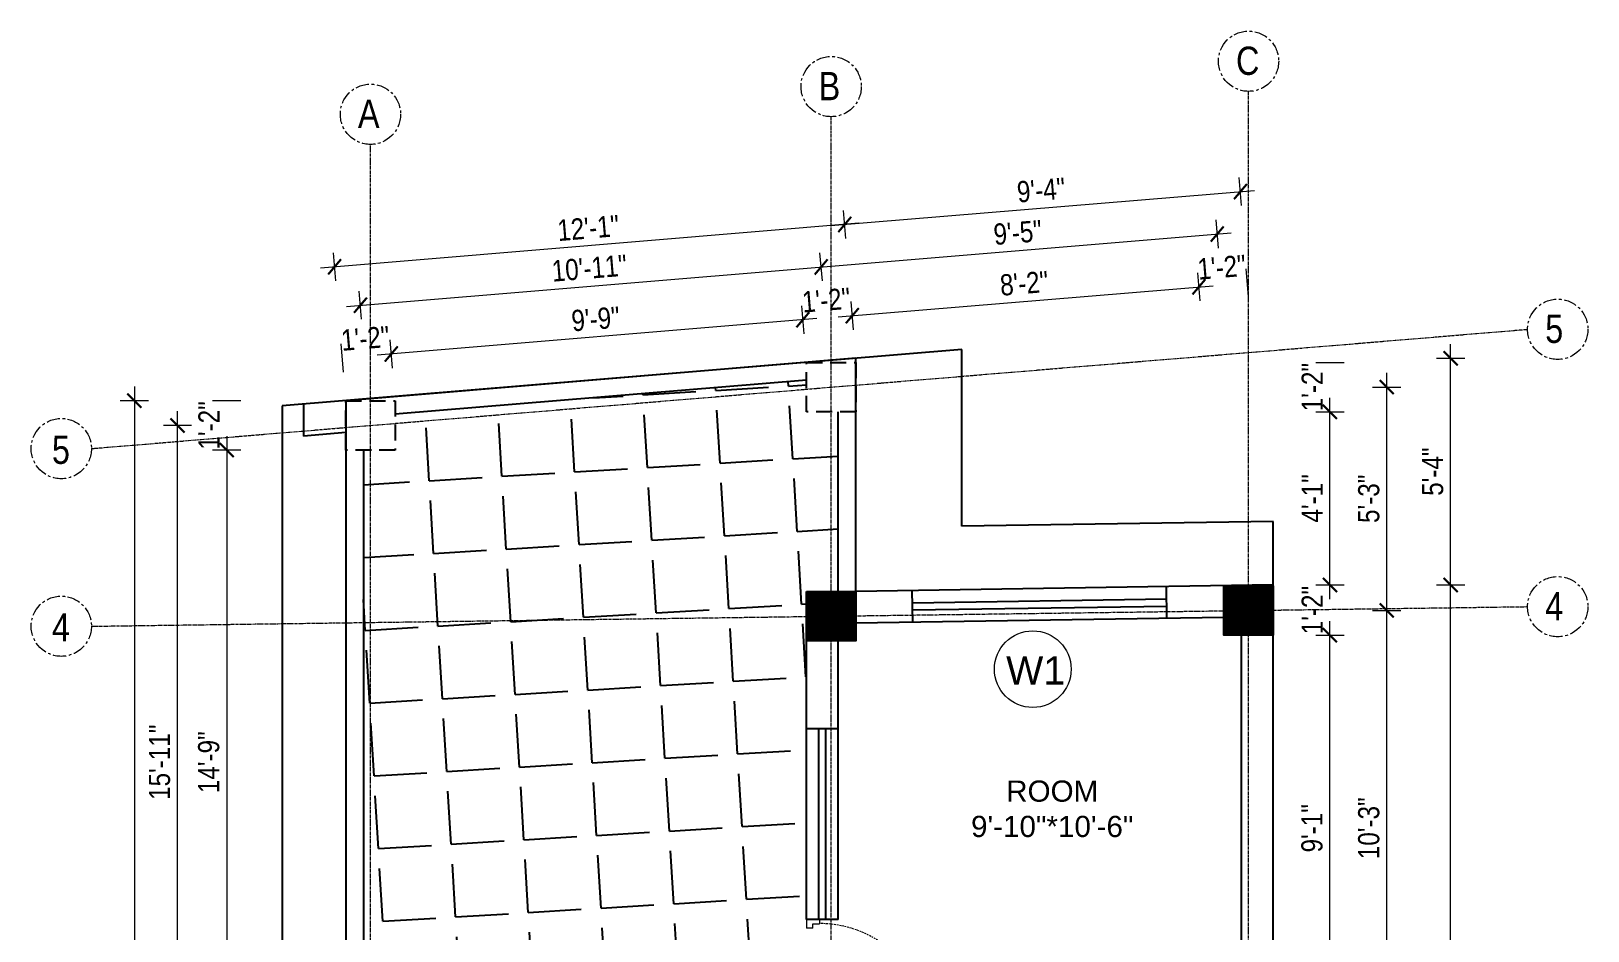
# Model space of a CAD drawing. Header units: inches. Extents: x -10117506 to -5032697, y -6529230 to -3253155.
# Drawn here: x -5048822.5 to -5048381.8, y -3255748.2 to -3255493.4 of the extents above; entities that cross this region are included whole.
import ezdxf

# ---------------------------------------------------------------- set-up
doc = ezdxf.new("R2010")
doc.units = ezdxf.units.IN
doc.header["$LTSCALE"] = 2
doc.header["$MEASUREMENT"] = 0
doc.header["$PDMODE"] = 34
doc.linetypes.add('CENTER', pattern=[2, 1.25, -0.25, 0.25, -0.25])
doc.linetypes.add('HIDDEN', pattern=[0.375, 0.25, -0.125])
doc.layers.get('0').update_dxf_attribs({"linetype": 'CONTINUOUS'})
doc.layers.get('DEFPOINTS').update_dxf_attribs({"color": 141, "linetype": 'CONTINUOUS'})
doc.layers.add('A-Hatch', color=7, linetype='CONTINUOUS')
for name, color, linetype, lineweight in [('Annotate-Lite.w', 177, 'CONTINUOUS', 9), ('Annotations-Bold.w', 177, 'CONTINUOUS', 13), ('DIM 1-100', 4, 'CONTINUOUS', 13), ('Door-Window.w', 4, 'CONTINUOUS', 15), ('TEXT', 181, 'CONTINUOUS', 25)]:
    doc.layers.add(name, color=color, linetype=linetype, lineweight=lineweight)
doc.styles.add('ARAIL', font='ARIALN.TTF')
doc.styles.add('arial.', font='arial.ttf')
doc.styles.add('gaurav', font='arial.ttf')
doc.styles.get("Standard").update_dxf_attribs({"font": 'ARIALN.TTF'})
doc.dimstyles.new('1 by 96', dxfattribs={"dimtxt": 6, "dimasz": 4, "dimexe": 4, "dimexo": 4, "dimgap": 2, "dimtad": 1, "dimdec": 0, "dimzin": 0, "dimdsep": 46, "dimlunit": 4, "dimtxsty": 'Standard', "dimblk": 'ARCHTICK', "dimcen": 0, "dimdle": 4, "dimadec": 0, "dimazin": 0, "dimtfac": 1, "dimtdec": 0, "dimtix": 1, "dimtofl": 0, "dimtmove": 1, "dimatfit": 3, "dimldrblk": 'ARCHTICK', "dimfxl": 4, "dimfxlon": 1, "dimtolj": 1, "dimtzin": 0, "dimlwd": -1, "dimlwe": -1, "dimarcsym": 0})

# ---------------------------------------------------------------- blocks, each defined once
blk = doc.blocks.new('3-0')
at = {"ltscale": 3}
for p, q in [((11063.05, 10097.68), (11065.97, 10099.9)), ((11065.97, 10099.9), (11066.71, 10098.92)), ((11063.05, 10097.68), (11064.53, 10095.73)), ((11065.99, 10096.84), (11064.53, 10095.73)), ((11065.25, 10097.81), (11066.71, 10098.92)), ((11065.99, 10096.84), (11065.25, 10097.81)), ((11085.5, 10074.13), (11110.32, 10092.96)), ((11086.24, 10073.15), (11111.05, 10091.97)), ((11111.05, 10091.97), (11110.32, 10092.96)), ((11084.04, 10073.02), (11082.57, 10071.91)), ((11084.04, 10073.02), (11084.78, 10072.04)), ((11084.78, 10072.04), (11086.24, 10073.15)), ((11086.24, 10073.15), (11085.5, 10074.13)), ((11087.72, 10071.2), (11086.24, 10073.15)), ((11082.57, 10071.91), (11084.79, 10068.98)), ((11084.79, 10068.98), (11087.72, 10071.2))]:
    blk.add_line(p, q, dxfattribs=at)
at = {"layer": 'Door-Window.w', "color": 9, "linetype": 'HIDDEN', "lineweight": 18}
blk.add_arc((11085.5, 10074.13), 31.16, 37.1906, 127.1465, dxfattribs=at)
blk = doc.blocks.new('_ArchTick')
at = {"color": 0, "linetype": 'ByBlock', "const_width": 0.15}
blk.add_lwpolyline([(-0.5, -0.5), (0.5, 0.5)], dxfattribs=at)
blk = doc.blocks.new('*D1458')
at = {"layer": 'DEFPOINTS', "color": 0, "ltscale": 0.5, "transparency": 16777216}
for p in [(-5048736.62, -3255560.17), (-5048589.04, -3255586.08), (-5048733.47, -3255598.09)]:
    blk.add_point(p, dxfattribs=at)
at = {"layer": 'DIM 1-100', "color": 0, "ltscale": 0.5, "transparency": 16777216}
for p, q in [((-5048588.21, -3255547.84), (-5048740.61, -3255560.51)), ((-5048591.86, -3255552.16), (-5048592.53, -3255544.18)), ((-5048736.29, -3255564.16), (-5048736.95, -3255556.19))]:
    blk.add_line(p, q, dxfattribs=at)
at = {"layer": 'DIM 1-100', "color": 0, "ltscale": 0.5, "transparency": 16777216, "xscale": 4, "yscale": 4, "zscale": 4}
for p, rotation in [((-5048592.2, -3255548.17), 4.751526985374808), ((-5048736.62, -3255560.17), 184.7515269853748)]:
    blk.add_blockref('_ArchTick', p, dxfattribs=dict(at, rotation=rotation))
at = {"layer": 'DIM 1-100', "color": 0, "ltscale": 0.5, "transparency": 16777216, "insert": (-5048664.82, -3255549.18), "char_height": 6, "attachment_point": 5, "rotation": 4.7515}
blk.add_mtext('\\A1;12\'-1"', dxfattribs=at)
blk = doc.blocks.new('*D1459')
at = {"layer": 'DEFPOINTS', "color": 0, "ltscale": 0.5, "transparency": 16777216}
for p in [(-5048590.05, -3255574), (-5048603.04, -3255587.24), (-5048589.04, -3255586.08)]:
    blk.add_point(p, dxfattribs=at)
at = {"layer": 'DIM 1-100', "color": 0, "ltscale": 0.5, "transparency": 16777216}
for p, q in [((-5048589.72, -3255577.99), (-5048590.38, -3255570.01)), ((-5048603.72, -3255579.15), (-5048604.38, -3255571.18))]:
    blk.add_line(p, q, dxfattribs=at)
at = {"layer": 'DIM 1-100', "color": 0, "ltscale": 0.5, "transparency": 16777216, "insert": (-5048597.46, -3255569.59), "char_height": 6, "attachment_point": 5, "rotation": 4.7515}
blk.add_mtext('\\A1;1\'-2"', dxfattribs=at)
blk = doc.blocks.new('*D1460')
at = {"layer": 'DEFPOINTS', "color": 0, "ltscale": 0.5, "transparency": 16777216}
for p in [(-5048720.57, -3255584.85), (-5048603.04, -3255587.24), (-5048719.47, -3255598.09)]:
    blk.add_point(p, dxfattribs=at)
at = {"layer": 'DIM 1-100', "color": 0, "ltscale": 0.5, "transparency": 16777216}
for p, q in [((-5048603.72, -3255579.15), (-5048604.38, -3255571.18)), ((-5048600.06, -3255574.83), (-5048724.56, -3255585.18)), ((-5048720.24, -3255588.83), (-5048720.9, -3255580.86))]:
    blk.add_line(p, q, dxfattribs=at)
at = {"layer": 'DIM 1-100', "color": 0, "ltscale": 0.5, "transparency": 16777216, "xscale": 4, "yscale": 4, "zscale": 4}
for p, rotation in [((-5048604.05, -3255575.16), 4.751526985461139), ((-5048720.57, -3255584.85), 184.7515269854611)]:
    blk.add_blockref('_ArchTick', p, dxfattribs=dict(at, rotation=rotation))
at = {"layer": 'DIM 1-100', "color": 0, "ltscale": 0.5, "transparency": 16777216, "insert": (-5048662.73, -3255574.96), "char_height": 6, "attachment_point": 5, "rotation": 4.7515}
blk.add_mtext('\\A1;9\'-9"', dxfattribs=at)
blk = doc.blocks.new('*D1461')
at = {"layer": 'DEFPOINTS', "color": 0, "ltscale": 0.5, "transparency": 16777216}
for p in [(-5048734.47, -3255586), (-5048733.47, -3255598.09), (-5048719.47, -3255598.09)]:
    blk.add_point(p, dxfattribs=at)
at = {"layer": 'DIM 1-100', "color": 0, "ltscale": 0.5, "transparency": 16777216}
for p, q in [((-5048734.14, -3255589.99), (-5048734.8, -3255582.02)), ((-5048720.24, -3255588.83), (-5048720.9, -3255580.86))]:
    blk.add_line(p, q, dxfattribs=at)
at = {"layer": 'DIM 1-100', "color": 0, "ltscale": 0.5, "transparency": 16777216, "insert": (-5048727.94, -3255580.43), "char_height": 6, "attachment_point": 5, "rotation": 4.7515}
blk.add_mtext('\\A1;1\'-2"', dxfattribs=at)
blk = doc.blocks.new('*D1462')
at = {"layer": 'DEFPOINTS', "color": 0, "ltscale": 0.5, "transparency": 16777216}
for p in [(-5048598.87, -3255560.2), (-5048596.04, -3255594.24), (-5048726.47, -3255605.09)]:
    blk.add_point(p, dxfattribs=at)
at = {"layer": 'DIM 1-100', "color": 0, "ltscale": 0.5, "transparency": 16777216}
for p, q in [((-5048598.54, -3255564.18), (-5048599.21, -3255556.21)), ((-5048733.29, -3255571.37), (-5048594.89, -3255559.86)), ((-5048728.97, -3255575.02), (-5048729.63, -3255567.05))]:
    blk.add_line(p, q, dxfattribs=at)
at = {"layer": 'DIM 1-100', "color": 0, "ltscale": 0.5, "transparency": 16777216, "xscale": 4, "yscale": 4, "zscale": 4}
for p, rotation in [((-5048598.87, -3255560.2), 4.751526985461142), ((-5048729.3, -3255571.04), 184.7515269854611)]:
    blk.add_blockref('_ArchTick', p, dxfattribs=dict(at, rotation=rotation))
at = {"layer": 'DIM 1-100', "color": 0, "ltscale": 0.5, "transparency": 16777216, "insert": (-5048664.51, -3255560.57), "char_height": 6, "attachment_point": 5, "rotation": 4.7515}
blk.add_mtext('\\A1;10\'-11"', dxfattribs=at)
blk = doc.blocks.new('*D1463')
at = {"layer": 'DEFPOINTS', "color": 0, "ltscale": 0.5, "transparency": 16777216}
for p in [(-5048733.47, -3255598.09), (-5048767.17, -3255612.09), (-5048733.47, -3255612.09)]:
    blk.add_point(p, dxfattribs=at)
at = {"layer": 'DIM 1-100', "color": 0, "ltscale": 0.5, "transparency": 16777216}
for p, q in [((-5048763.17, -3255598.09), (-5048771.17, -3255598.09)), ((-5048763.17, -3255612.09), (-5048771.17, -3255612.09))]:
    blk.add_line(p, q, dxfattribs=at)
at = {"layer": 'DIM 1-100', "color": 0, "ltscale": 0.5, "transparency": 16777216, "insert": (-5048772.19, -3255605.09), "char_height": 6, "attachment_point": 5, "rotation": 90}
blk.add_mtext('\\A1;1\'-2"', dxfattribs=at)
blk = doc.blocks.new('*D1464')
at = {"layer": 'DEFPOINTS', "color": 0, "ltscale": 0.5, "transparency": 16777216}
for p in [(-5048733.47, -3255612.09), (-5048767.17, -3255788.88), (-5048733.47, -3255788.88)]:
    blk.add_point(p, dxfattribs=at)
at = {"layer": 'DIM 1-100', "color": 0, "ltscale": 0.5, "transparency": 16777216}
for p, q in [((-5048767.17, -3255608.09), (-5048767.17, -3255792.88)), ((-5048763.17, -3255612.09), (-5048771.17, -3255612.09)), ((-5048763.17, -3255788.88), (-5048771.17, -3255788.88))]:
    blk.add_line(p, q, dxfattribs=at)
at = {"layer": 'DIM 1-100', "color": 0, "ltscale": 0.5, "transparency": 16777216, "xscale": 4, "yscale": 4, "zscale": 4}
for p, rotation in [((-5048767.17, -3255612.09), 90), ((-5048767.17, -3255788.88), 270)]:
    blk.add_blockref('_ArchTick', p, dxfattribs=dict(at, rotation=rotation))
at = {"layer": 'DIM 1-100', "color": 0, "ltscale": 0.5, "transparency": 16777216, "insert": (-5048772.24, -3255700.48), "char_height": 6, "attachment_point": 5, "rotation": 90}
blk.add_mtext('\\A1;14\'-9"', dxfattribs=at)
blk = doc.blocks.new('*D1472')
at = {"layer": 'DEFPOINTS', "color": 0, "ltscale": 0.5, "transparency": 16777216}
for p in [(-5048781.1, -3255605.09), (-5048726.47, -3255605.09), (-5048726.47, -3255795.88)]:
    blk.add_point(p, dxfattribs=at)
at = {"layer": 'DIM 1-100', "color": 0, "ltscale": 0.5, "transparency": 16777216}
for p, q in [((-5048777.1, -3255605.09), (-5048785.1, -3255605.09)), ((-5048781.1, -3255799.88), (-5048781.1, -3255601.09)), ((-5048777.1, -3255795.88), (-5048785.1, -3255795.88))]:
    blk.add_line(p, q, dxfattribs=at)
at = {"layer": 'DIM 1-100', "color": 0, "ltscale": 0.5, "transparency": 16777216, "xscale": 4, "yscale": 4, "zscale": 4}
for p, rotation in [((-5048781.1, -3255605.09), 90), ((-5048781.1, -3255795.88), 270)]:
    blk.add_blockref('_ArchTick', p, dxfattribs=dict(at, rotation=rotation))
at = {"layer": 'DIM 1-100', "color": 0, "ltscale": 0.5, "transparency": 16777216, "insert": (-5048786.17, -3255700.48), "char_height": 6, "attachment_point": 5, "rotation": 90}
blk.add_mtext('\\A1;15\'-11"', dxfattribs=at)
blk = doc.blocks.new('*D1473')
at = {"layer": 'DEFPOINTS', "color": 0, "ltscale": 0.5, "transparency": 16777216}
for p in [(-5048733.47, -3255598.09), (-5048793.31, -3256032.14), (-5048733.47, -3256032.14)]:
    blk.add_point(p, dxfattribs=at)
at = {"layer": 'DIM 1-100', "color": 0, "ltscale": 0.5, "transparency": 16777216}
for p, q in [((-5048793.31, -3255594.09), (-5048793.31, -3256036.14)), ((-5048789.31, -3255598.09), (-5048797.31, -3255598.09)), ((-5048789.31, -3256032.14), (-5048797.31, -3256032.14))]:
    blk.add_line(p, q, dxfattribs=at)
at = {"layer": 'DIM 1-100', "color": 0, "ltscale": 0.5, "transparency": 16777216, "xscale": 4, "yscale": 4, "zscale": 4}
for p, rotation in [((-5048793.31, -3255598.09), 90), ((-5048793.31, -3256032.14), 270)]:
    blk.add_blockref('_ArchTick', p, dxfattribs=dict(at, rotation=rotation))
at = {"layer": 'DIM 1-100', "color": 0, "ltscale": 0.5, "transparency": 16777216, "insert": (-5048798.38, -3255815.11), "char_height": 6, "attachment_point": 5, "rotation": 90}
blk.add_mtext('\\A1;36\'-2"', dxfattribs=at)
blk = doc.blocks.new('*D1487')
at = {"layer": 'DEFPOINTS', "color": 0, "ltscale": 0.5, "transparency": 16777216}
for p in [(-5048470.88, -3255664.49), (-5048454.84, -3255664.49), (-5048470.88, -3255773.86)]:
    blk.add_point(p, dxfattribs=at)
at = {"layer": 'DIM 1-100', "color": 0, "ltscale": 0.5, "transparency": 16777216}
for p, q in [((-5048454.84, -3255777.86), (-5048454.84, -3255660.49)), ((-5048458.84, -3255664.49), (-5048450.84, -3255664.49)), ((-5048458.84, -3255773.86), (-5048450.84, -3255773.86))]:
    blk.add_line(p, q, dxfattribs=at)
at = {"layer": 'DIM 1-100', "color": 0, "ltscale": 0.5, "transparency": 16777216, "xscale": 4, "yscale": 4, "zscale": 4}
for p, rotation in [((-5048454.84, -3255664.49), 90), ((-5048454.84, -3255773.86), 270)]:
    blk.add_blockref('_ArchTick', p, dxfattribs=dict(at, rotation=rotation))
at = {"layer": 'DIM 1-100', "color": 0, "ltscale": 0.5, "transparency": 16777216, "insert": (-5048459.9, -3255719.18), "char_height": 6, "attachment_point": 5, "rotation": 90}
blk.add_mtext('\\A1;9\'-1"', dxfattribs=at)
blk = doc.blocks.new('*D1488')
at = {"layer": 'DEFPOINTS', "color": 0, "ltscale": 0.5, "transparency": 16777216}
for p in [(-5048471.1, -3255650.28), (-5048454.84, -3255650.28), (-5048470.88, -3255664.49)]:
    blk.add_point(p, dxfattribs=at)
at = {"layer": 'DIM 1-100', "color": 0, "ltscale": 0.5, "transparency": 16777216}
for p, q in [((-5048458.84, -3255650.28), (-5048450.84, -3255650.28)), ((-5048458.84, -3255664.49), (-5048450.84, -3255664.49))]:
    blk.add_line(p, q, dxfattribs=at)
at = {"layer": 'DIM 1-100', "color": 0, "ltscale": 0.5, "transparency": 16777216, "insert": (-5048459.85, -3255657.38), "char_height": 6, "attachment_point": 5, "rotation": 90}
blk.add_mtext('\\A1;1\'-2"', dxfattribs=at)
blk = doc.blocks.new('*D1489')
at = {"layer": 'DEFPOINTS', "color": 0, "ltscale": 0.5, "transparency": 16777216}
for p in [(-5048589.04, -3255601.24), (-5048454.84, -3255601.24), (-5048471.1, -3255650.28)]:
    blk.add_point(p, dxfattribs=at)
at = {"layer": 'DIM 1-100', "color": 0, "ltscale": 0.5, "transparency": 16777216}
for p, q in [((-5048454.84, -3255654.28), (-5048454.84, -3255597.24)), ((-5048458.84, -3255601.24), (-5048450.84, -3255601.24)), ((-5048458.84, -3255650.28), (-5048450.84, -3255650.28))]:
    blk.add_line(p, q, dxfattribs=at)
at = {"layer": 'DIM 1-100', "color": 0, "ltscale": 0.5, "transparency": 16777216, "xscale": 4, "yscale": 4, "zscale": 4}
for p, rotation in [((-5048454.84, -3255601.24), 90), ((-5048454.84, -3255650.28), 270)]:
    blk.add_blockref('_ArchTick', p, dxfattribs=dict(at, rotation=rotation))
at = {"layer": 'DIM 1-100', "color": 0, "ltscale": 0.5, "transparency": 16777216, "insert": (-5048459.85, -3255625.76), "char_height": 6, "attachment_point": 5, "rotation": 90}
blk.add_mtext('\\A1;4\'-1"', dxfattribs=at)
blk = doc.blocks.new('*D1490')
at = {"layer": 'DEFPOINTS', "color": 0, "ltscale": 0.5, "transparency": 16777216}
for p in [(-5048589.04, -3255587.24), (-5048454.84, -3255587.24), (-5048589.04, -3255601.24)]:
    blk.add_point(p, dxfattribs=at)
at = {"layer": 'DIM 1-100', "color": 0, "ltscale": 0.5, "transparency": 16777216}
for p, q in [((-5048458.84, -3255587.24), (-5048450.84, -3255587.24)), ((-5048458.84, -3255601.24), (-5048450.84, -3255601.24))]:
    blk.add_line(p, q, dxfattribs=at)
at = {"layer": 'DIM 1-100', "color": 0, "ltscale": 0.5, "transparency": 16777216, "insert": (-5048459.85, -3255594.24), "char_height": 6, "attachment_point": 5, "rotation": 90}
blk.add_mtext('\\A1;1\'-2"', dxfattribs=at)
blk = doc.blocks.new('*D1493')
at = {"layer": 'DEFPOINTS', "color": 0, "ltscale": 0.5, "transparency": 16777216}
for p in [(-5048477.88, -3255657.49), (-5048438.76, -3255657.49), (-5048477.9, -3255780.86)]:
    blk.add_point(p, dxfattribs=at)
at = {"layer": 'DIM 1-100', "color": 0, "ltscale": 0.5, "transparency": 16777216}
for p, q in [((-5048438.76, -3255784.86), (-5048438.76, -3255653.49)), ((-5048442.76, -3255657.49), (-5048434.76, -3255657.49)), ((-5048442.76, -3255780.86), (-5048434.76, -3255780.86))]:
    blk.add_line(p, q, dxfattribs=at)
at = {"layer": 'DIM 1-100', "color": 0, "ltscale": 0.5, "transparency": 16777216, "xscale": 4, "yscale": 4, "zscale": 4}
for p, rotation in [((-5048438.76, -3255657.49), 90), ((-5048438.76, -3255780.86), 270)]:
    blk.add_blockref('_ArchTick', p, dxfattribs=dict(at, rotation=rotation))
at = {"layer": 'DIM 1-100', "color": 0, "ltscale": 0.5, "transparency": 16777216, "insert": (-5048443.82, -3255719.18), "char_height": 6, "attachment_point": 5, "rotation": 90}
blk.add_mtext('\\A1;10\'-3"', dxfattribs=at)
blk = doc.blocks.new('*D1494')
at = {"layer": 'DEFPOINTS', "color": 0, "ltscale": 0.5, "transparency": 16777216}
for p in [(-5048596.04, -3255594.24), (-5048438.76, -3255594.24), (-5048477.88, -3255657.49)]:
    blk.add_point(p, dxfattribs=at)
at = {"layer": 'DIM 1-100', "color": 0, "ltscale": 0.5, "transparency": 16777216}
for p, q in [((-5048438.76, -3255661.49), (-5048438.76, -3255590.24)), ((-5048442.76, -3255594.24), (-5048434.76, -3255594.24)), ((-5048442.76, -3255657.49), (-5048434.76, -3255657.49))]:
    blk.add_line(p, q, dxfattribs=at)
at = {"layer": 'DIM 1-100', "color": 0, "ltscale": 0.5, "transparency": 16777216, "xscale": 4, "yscale": 4, "zscale": 4}
for p, rotation in [((-5048438.76, -3255594.24), 90), ((-5048438.76, -3255657.49), 270)]:
    blk.add_blockref('_ArchTick', p, dxfattribs=dict(at, rotation=rotation))
at = {"layer": 'DIM 1-100', "color": 0, "ltscale": 0.5, "transparency": 16777216, "insert": (-5048443.82, -3255625.87), "char_height": 6, "attachment_point": 5, "rotation": 90}
blk.add_mtext('\\A1;5\'-3"', dxfattribs=at)
blk = doc.blocks.new('*D1495')
at = {"layer": 'DEFPOINTS', "color": 0, "ltscale": 0.5, "transparency": 16777216}
for p in [(-5048470.88, -3255650.27), (-5048420.68, -3255650.27), (-5048470.88, -3256016.28)]:
    blk.add_point(p, dxfattribs=at)
at = {"layer": 'DIM 1-100', "color": 0, "ltscale": 0.5, "transparency": 16777216}
for p, q in [((-5048420.68, -3256020.28), (-5048420.68, -3255646.27)), ((-5048424.68, -3255650.27), (-5048416.68, -3255650.27)), ((-5048424.68, -3256016.28), (-5048416.68, -3256016.28))]:
    blk.add_line(p, q, dxfattribs=at)
at = {"layer": 'DIM 1-100', "color": 0, "ltscale": 0.5, "transparency": 16777216, "xscale": 4, "yscale": 4, "zscale": 4}
for p, rotation in [((-5048420.68, -3255650.27), 90), ((-5048420.68, -3256016.28), 270)]:
    blk.add_blockref('_ArchTick', p, dxfattribs=dict(at, rotation=rotation))
at = {"layer": 'DIM 1-100', "color": 0, "ltscale": 0.5, "transparency": 16777216, "insert": (-5048425.75, -3255833.27), "char_height": 6, "attachment_point": 5, "rotation": 90}
blk.add_mtext('\\A1;30\'-6"', dxfattribs=at)
blk = doc.blocks.new('*D1496')
at = {"layer": 'DEFPOINTS', "color": 0, "ltscale": 0.5, "transparency": 16777216}
for p in [(-5048589.04, -3255586.08), (-5048420.68, -3255586.08), (-5048470.88, -3255650.27)]:
    blk.add_point(p, dxfattribs=at)
at = {"layer": 'DIM 1-100', "color": 0, "ltscale": 0.5, "transparency": 16777216}
for p, q in [((-5048420.68, -3255654.27), (-5048420.68, -3255582.08)), ((-5048424.68, -3255586.08), (-5048416.68, -3255586.08)), ((-5048424.68, -3255650.27), (-5048416.68, -3255650.27))]:
    blk.add_line(p, q, dxfattribs=at)
at = {"layer": 'DIM 1-100', "color": 0, "ltscale": 0.5, "transparency": 16777216, "xscale": 4, "yscale": 4, "zscale": 4}
for p, rotation in [((-5048420.68, -3255586.08), 90), ((-5048420.68, -3255650.27), 270)]:
    blk.add_blockref('_ArchTick', p, dxfattribs=dict(at, rotation=rotation))
at = {"layer": 'DIM 1-100', "color": 0, "ltscale": 0.5, "transparency": 16777216, "insert": (-5048425.74, -3255618.18), "char_height": 6, "attachment_point": 5, "rotation": 90}
blk.add_mtext('\\A1;5\'-4"', dxfattribs=at)
blk = doc.blocks.new('*D1497')
at = {"layer": 'DEFPOINTS', "color": 0, "ltscale": 0.5, "transparency": 16777216}
for p in [(-5048491.92, -3255565.84), (-5048589.04, -3255586.08), (-5048484.88, -3255650.49)]:
    blk.add_point(p, dxfattribs=at)
at = {"layer": 'DIM 1-100', "color": 0, "ltscale": 0.5, "transparency": 16777216}
for p, q in [((-5048594.04, -3255574.33), (-5048487.93, -3255565.51)), ((-5048491.59, -3255569.83), (-5048492.25, -3255561.86)), ((-5048589.72, -3255577.99), (-5048590.38, -3255570.01))]:
    blk.add_line(p, q, dxfattribs=at)
at = {"layer": 'DIM 1-100', "color": 0, "ltscale": 0.5, "transparency": 16777216, "xscale": 4, "yscale": 4, "zscale": 4}
for p, rotation in [((-5048491.92, -3255565.84), 4.751526985461116), ((-5048590.05, -3255574), 184.7515269854611)]:
    blk.add_blockref('_ArchTick', p, dxfattribs=dict(at, rotation=rotation))
at = {"layer": 'DIM 1-100', "color": 0, "ltscale": 0.5, "transparency": 16777216, "insert": (-5048541.4, -3255564.87), "char_height": 6, "attachment_point": 5, "rotation": 4.7515}
blk.add_mtext('\\A1;8\'-2"', dxfattribs=at)
blk = doc.blocks.new('*D1498')
at = {"layer": 'DEFPOINTS', "color": 0, "ltscale": 0.5, "transparency": 16777216}
for p in [(-5048478.22, -3255564.7), (-5048484.88, -3255650.49), (-5048471.1, -3255650.28)]:
    blk.add_point(p, dxfattribs=at)
at = {"layer": 'DIM 1-100', "color": 0, "ltscale": 0.5, "transparency": 16777216}
for p, q in [((-5048477.88, -3255568.69), (-5048478.55, -3255560.72)), ((-5048491.59, -3255569.83), (-5048492.25, -3255561.86))]:
    blk.add_line(p, q, dxfattribs=at)
at = {"layer": 'DIM 1-100', "color": 0, "ltscale": 0.5, "transparency": 16777216, "insert": (-5048485.48, -3255560.28), "char_height": 6, "attachment_point": 5, "rotation": 4.7515}
blk.add_mtext('\\A1;1\'-2"', dxfattribs=at)
blk = doc.blocks.new('*D1499')
at = {"layer": 'DEFPOINTS', "color": 0, "ltscale": 0.5, "transparency": 16777216}
for p in [(-5048486.74, -3255550.88), (-5048596.04, -3255594.24), (-5048477.88, -3255657.49)]:
    blk.add_point(p, dxfattribs=at)
at = {"layer": 'DIM 1-100', "color": 0, "ltscale": 0.5, "transparency": 16777216}
for p, q in [((-5048486.41, -3255554.86), (-5048487.08, -3255546.89)), ((-5048602.86, -3255560.53), (-5048482.76, -3255550.54)), ((-5048598.54, -3255564.18), (-5048599.21, -3255556.21))]:
    blk.add_line(p, q, dxfattribs=at)
at = {"layer": 'DIM 1-100', "color": 0, "ltscale": 0.5, "transparency": 16777216, "xscale": 4, "yscale": 4, "zscale": 4}
for p, rotation in [((-5048486.74, -3255550.88), 4.751526985461116), ((-5048598.87, -3255560.2), 184.7515269854611)]:
    blk.add_blockref('_ArchTick', p, dxfattribs=dict(at, rotation=rotation))
at = {"layer": 'DIM 1-100', "color": 0, "ltscale": 0.5, "transparency": 16777216, "insert": (-5048543.23, -3255550.49), "char_height": 6, "attachment_point": 5, "rotation": 4.7515}
blk.add_mtext('\\A1;9\'-5"', dxfattribs=at)
blk = doc.blocks.new('*D1500')
at = {"layer": 'DEFPOINTS', "color": 0, "ltscale": 0.5, "transparency": 16777216}
for p in [(-5048480.16, -3255538.86), (-5048589.04, -3255586.08), (-5048470.88, -3255650.49)]:
    blk.add_point(p, dxfattribs=at)
at = {"layer": 'DIM 1-100', "color": 0, "ltscale": 0.5, "transparency": 16777216}
for p, q in [((-5048596.18, -3255548.5), (-5048476.18, -3255538.53)), ((-5048479.83, -3255542.84), (-5048480.49, -3255534.87)), ((-5048591.86, -3255552.16), (-5048592.53, -3255544.18))]:
    blk.add_line(p, q, dxfattribs=at)
at = {"layer": 'DIM 1-100', "color": 0, "ltscale": 0.5, "transparency": 16777216, "xscale": 4, "yscale": 4, "zscale": 4}
for p, rotation in [((-5048480.16, -3255538.86), 4.751526985374886), ((-5048592.2, -3255548.17), 184.7515269853749)]:
    blk.add_blockref('_ArchTick', p, dxfattribs=dict(at, rotation=rotation))
at = {"layer": 'DIM 1-100', "color": 0, "ltscale": 0.5, "transparency": 16777216, "insert": (-5048536.6, -3255538.47), "char_height": 6, "attachment_point": 5, "rotation": 4.7515}
blk.add_mtext('\\A1;9\'-4"', dxfattribs=at)

msp = doc.modelspace()

# ---------------------------------------------------------------- hatches: boundary and pattern name
at = {"layer": 'A-Hatch', "ltscale": 0.5}
h = msp.add_hatch(dxfattribs=at)
h.set_pattern_fill('ANGLE', color=256, scale=75, angle=3.4571)
h.set_pattern_definition([(3.45713447, (0, 0), (-1.243724074, 20.587466465), [15, -5.625]), (93.45713447, (0, 0), (-20.587466465, -1.243724074), [15, -5.625])])
edge = h.paths.add_edge_path()
edge.add_line((-5048603.04, -3255652.1), (-5048594.04, -3255652.1))
edge.add_line((-5048594.04, -3255652.1), (-5048594.04, -3255601.24))
edge.add_line((-5048594.04, -3255601.24), (-5048603.04, -3255601.24))
edge.add_line((-5048603.04, -3255601.24), (-5048603.04, -3255592.26))
edge.add_line((-5048603.04, -3255592.26), (-5048719.47, -3255601.94))
edge.add_line((-5048719.47, -3255601.94), (-5048719.47, -3255612.09))
edge.add_line((-5048719.47, -3255612.09), (-5048728.47, -3255612.09))
edge.add_line((-5048728.47, -3255612.09), (-5048728.47, -3255788.88))
edge.add_line((-5048728.47, -3255788.88), (-5048719.47, -3255788.88))
edge.add_line((-5048719.47, -3255788.88), (-5048719.47, -3255802.88))
edge.add_line((-5048719.47, -3255802.88), (-5048728.47, -3255802.88))
edge.add_line((-5048728.47, -3255802.88), (-5048728.47, -3255924.12))
edge.add_line((-5048728.47, -3255924.12), (-5048719.47, -3255924.12))
edge.add_line((-5048719.47, -3255924.12), (-5048719.47, -3255938.12))
edge.add_line((-5048719.47, -3255938.12), (-5048728.47, -3255938.12))
edge.add_line((-5048728.47, -3255938.12), (-5048728.47, -3256017.29))
edge.add_line((-5048728.47, -3256017.29), (-5048719.47, -3256017.29))
edge.add_line((-5048719.47, -3256017.29), (-5048719.47, -3256026.29))
edge.add_line((-5048719.47, -3256026.29), (-5048603.04, -3256019.28))
edge.add_line((-5048603.04, -3256019.28), (-5048603.04, -3256009.45))
edge.add_line((-5048603.04, -3256009.45), (-5048603.04, -3256006.99))
edge.add_line((-5048603.04, -3256006.99), (-5048628.85, -3256006.97))
edge.add_line((-5048628.85, -3256006.97), (-5048628.87, -3256005.75))
edge.add_ellipse((-5048597.71, -3256005.77), major_axis=(24.85, 18.79), ratio=1, start_angle=62.763, end_angle=142.875, ccw=False)
edge.add_line((-5048603.04, -3255975.07), (-5048603.04, -3255798.67))
edge.add_line((-5048603.04, -3255798.67), (-5048603.05, -3255798.67))
edge.add_line((-5048603.05, -3255798.67), (-5048603.04, -3255795))
edge.add_line((-5048603.04, -3255795), (-5048603.04, -3255781))
edge.add_line((-5048603.04, -3255781), (-5048603.05, -3255777.33))
edge.add_line((-5048603.05, -3255777.33), (-5048603.04, -3255652.1))
h.paths.add_polyline_path([(-5048686.72, -3255840.1), (-5048643.67, -3255840.1), (-5048643.67, -3255817.63), (-5048686.72, -3255817.63)], flags=24)
h = msp.add_hatch(dxfattribs=at)
h.set_pattern_fill('ANSI31', color=256)
h.set_pattern_definition([(45, (42700.66861, 2733.59554), (-0.0883883476483, 0.0883883476483), [])])
h.paths.add_polyline_path([(-5048589.04, -3255652.1), (-5048603.04, -3255652.1), (-5048603.04, -3255666.1), (-5048589.04, -3255666.1)])
h = msp.add_hatch(dxfattribs=at)
h.set_pattern_fill('ANSI31', color=256)
h.set_pattern_definition([(45, (42818.82996, 2735.20748), (-0.0883883476483, 0.0883883476483), [])])
h.paths.add_polyline_path([(-5048470.88, -3255650.49), (-5048484.88, -3255650.49), (-5048484.88, -3255664.49), (-5048470.88, -3255664.49)])

# ---------------------------------------------------------------- linework, layer by layer
at = {"ltscale": 0.5}
for p, q in [((-5048559.04, -3255583.59), (-5048751.47, -3255599.58)), ((-5048589.04, -3255586.08), (-5048733.47, -3255598.09)), ((-5048589.04, -3255652.1), (-5048589.04, -3255586.08)), ((-5048559.04, -3255633.64), (-5048559.04, -3255583.59)), ((-5048603.04, -3255592.26), (-5048719.47, -3255601.94)), ((-5048751.47, -3255599.58), (-5048751.47, -3256051.25)), ((-5048745.47, -3255599.08), (-5048745.47, -3255608.11)), ((-5048733.47, -3255598.09), (-5048733.47, -3256032.14)), ((-5048594.04, -3255652.1), (-5048594.04, -3255601.24)), ((-5048733.47, -3255607.12), (-5048745.47, -3255608.11)), ((-5048728.47, -3255612.09), (-5048728.47, -3255788.88)), ((-5048470.88, -3255632.27), (-5048559.04, -3255633.64)), ((-5048470.88, -3255650.27), (-5048470.88, -3255632.27)), ((-5048470.88, -3255650.27), (-5048589.04, -3255652.1)), ((-5048572.96, -3255660.85), (-5048573.1, -3255651.85)), ((-5048500.97, -3255659.74), (-5048501.11, -3255650.74)), ((-5048479.88, -3255650.49), (-5048479.88, -3255650.27)), ((-5048470.88, -3256016.28), (-5048470.88, -3255650.27)), ((-5048573.04, -3255655.35), (-5048501.05, -3255654.24)), ((-5048573.01, -3255657.35), (-5048501.02, -3255656.24)), ((-5048484.88, -3255659.49), (-5048589.04, -3255661.1)), ((-5048470.74, -3255659.27), (-5048470.88, -3255659.27)), ((-5048603.04, -3255745), (-5048603.04, -3255666.1)), ((-5048594.04, -3255745), (-5048594.04, -3255666.1)), ((-5048479.88, -3255773.86), (-5048479.88, -3255664.49)), ((-5048594.04, -3255691), (-5048603.04, -3255691)), ((-5048599.54, -3255745), (-5048599.54, -3255691)), ((-5048597.54, -3255745), (-5048597.54, -3255691)), ((-5048594.04, -3255745), (-5048603.04, -3255745))]:
    msp.add_line(p, q, dxfattribs=at)
at = {"linetype": 'HIDDEN', "ltscale": 9}
for points in [[(-5048603.04, -3255587.24), (-5048589.04, -3255587.24), (-5048589.04, -3255601.24), (-5048603.04, -3255601.24)], [(-5048733.47, -3255598.09), (-5048719.47, -3255598.09), (-5048719.47, -3255612.09), (-5048733.47, -3255612.09)]]:
    msp.add_lwpolyline(points, close=True, dxfattribs=at)
at = {"ltscale": 0.5}
for points in [[(-5048603.04, -3255652.1), (-5048589.04, -3255652.1), (-5048589.04, -3255666.1), (-5048603.04, -3255666.1)], [(-5048484.88, -3255650.49), (-5048470.88, -3255650.49), (-5048470.88, -3255664.49), (-5048484.88, -3255664.49)]]:
    msp.add_lwpolyline(points, close=True, dxfattribs=at)
at = {"layer": 'Annotate-Lite.w', "ltscale": 0.005}
msp.add_circle((-5048538.97, -3255674.12), 10.86, dxfattribs=at)
at = {"layer": 'Annotations-Bold.w', "linetype": 'CENTER', "ltscale": 0.3}
for p, q in [((-5048477.88, -3256088.7), (-5048477.88, -3255510.49)), ((-5048596.04, -3256095.87), (-5048596.04, -3255517.66)), ((-5048726.47, -3256103.72), (-5048726.47, -3255525.5)), ((-5048805.47, -3255611.65), (-5048398.88, -3255577.86)), ((-5048805.47, -3255661.96), (-5048398.88, -3255656.41))]:
    msp.add_line(p, q, dxfattribs=at)
at = {"layer": 'Annotations-Bold.w', "linetype": 'CENTER', "ltscale": 1.5}
for centre in [(-5048477.88, -3255501.95), (-5048596.04, -3255509.12), (-5048726.47, -3255516.97), (-5048390.35, -3255577.86), (-5048814, -3255611.65), (-5048390.35, -3255656.41), (-5048814, -3255661.96)]:
    msp.add_circle(centre, 8.53, dxfattribs=at)

# ---------------------------------------------------------------- block references
at = {"layer": 'Door-Window.w', "linetype": 'ByBlock', "xscale": 0.9997910043702507, "yscale": 0.9997910037636757, "zscale": 0.9997910039624012, "rotation": 322.8475757291008}
msp.add_blockref('3-0', (-5063515.89, -3257111.49), dxfattribs=at)

# ---------------------------------------------------------------- texts
at = {"layer": 'Annotate-Lite.w', "ltscale": 0.005, "insert": (-5048546.52, -3255670.47), "char_height": 8, "attachment_point": 1, "style": 'gaurav'}
msp.add_mtext_dynamic_manual_height_columns('W1', width=8, gutter_width=100, heights=[0], dxfattribs=at)
at = {"layer": 'Annotations-Bold.w', "linetype": 'CENTER', "ltscale": 1.5, "char_height": 8, "attachment_point": 1, "style": 'ARAIL'}
for s, insert in [('C', (-5048481.42, -3255497.81)), ('B', (-5048599.58, -3255504.99)), ('A', (-5048730.01, -3255512.83)), ('5', (-5048393.89, -3255573.72)), ('5', (-5048816.65, -3255607.98)), ('4', (-5048393.89, -3255652.27)), ('4', (-5048816.65, -3255658.28))]:
    msp.add_mtext_dynamic_manual_height_columns(s, width=6.5393, gutter_width=100, heights=[0], dxfattribs=dict(at, insert=insert))
at = {"layer": 'TEXT', "lineweight": -2, "insert": (-5048533.46, -3255713.7), "char_height": 6, "attachment_point": 5, "style": 'arial.'}
msp.add_mtext_dynamic_manual_height_columns('ROOM\\P9\'-10"*10\'-6"', width=45.7314, gutter_width=30, heights=[0], dxfattribs=at)

# ---------------------------------------------------------------- dimensions: what is measured, and where the dimension line sits
at = {"layer": 'DIM 1-100', "ltscale": 0.5}
for base, p1, p2, angle, picture, middle in [((-5048480.16, -3255538.86), (-5048589.04, -3255586.08), (-5048470.88, -3255650.49), 4.7515, '*D1500', (-5048536.6, -3255538.47)), ((-5048486.74, -3255550.88), (-5048596.04, -3255594.24), (-5048477.88, -3255657.49), 184.7515, '*D1499', (-5048543.23, -3255550.49)), ((-5048478.22, -3255564.7), (-5048484.88, -3255650.49), (-5048471.1, -3255650.28), 184.7515, '*D1498', (-5048485.48, -3255560.28)), ((-5048491.92, -3255565.84), (-5048589.04, -3255586.08), (-5048484.88, -3255650.49), 184.7515, '*D1497', (-5048541.4, -3255564.87)), ((-5048590.05, -3255574), (-5048603.04, -3255587.24), (-5048589.04, -3255586.08), 184.7515, '*D1459', (-5048597.46, -3255569.59)), ((-5048720.57, -3255584.85), (-5048603.04, -3255587.24), (-5048719.47, -3255598.09), 184.7515, '*D1460', (-5048662.73, -3255574.96)), ((-5048734.47, -3255586), (-5048719.47, -3255598.09), (-5048733.47, -3255598.09), 184.7515, '*D1461', (-5048727.94, -3255580.43)), ((-5048420.68, -3255586.08), (-5048470.88, -3255650.27), (-5048589.04, -3255586.08), 90, '*D1496', (-5048425.74, -3255618.18)), ((-5048454.84, -3255587.24), (-5048589.04, -3255601.24), (-5048589.04, -3255587.24), 90, '*D1490', (-5048459.85, -3255594.24)), ((-5048438.76, -3255594.24), (-5048477.88, -3255657.49), (-5048596.04, -3255594.24), 90, '*D1494', (-5048443.82, -3255625.87)), ((-5048793.31, -3256032.14), (-5048733.47, -3255598.09), (-5048733.47, -3256032.14), 90, '*D1473', (-5048798.38, -3255815.11)), ((-5048767.17, -3255612.09), (-5048733.47, -3255598.09), (-5048733.47, -3255612.09), 90, '*D1463', (-5048772.19, -3255605.09)), ((-5048454.84, -3255601.24), (-5048471.1, -3255650.28), (-5048589.04, -3255601.24), 90, '*D1489', (-5048459.85, -3255625.76)), ((-5048781.1, -3255605.09), (-5048726.47, -3255795.88), (-5048726.47, -3255605.09), 90, '*D1472', (-5048786.17, -3255700.48)), ((-5048767.17, -3255788.88), (-5048733.47, -3255612.09), (-5048733.47, -3255788.88), 90, '*D1464', (-5048772.24, -3255700.48)), ((-5048454.84, -3255650.28), (-5048470.88, -3255664.49), (-5048471.1, -3255650.28), 90, '*D1488', (-5048459.85, -3255657.38)), ((-5048420.68, -3255650.27), (-5048470.88, -3256016.28), (-5048470.88, -3255650.27), 90, '*D1495', (-5048425.75, -3255833.27)), ((-5048438.76, -3255657.49), (-5048477.9, -3255780.86), (-5048477.88, -3255657.49), 90, '*D1493', (-5048443.82, -3255719.18)), ((-5048454.84, -3255664.49), (-5048470.88, -3255773.86), (-5048470.88, -3255664.49), 90, '*D1487', (-5048459.9, -3255719.18))]:
    dim = msp.add_linear_dim(base=base, p1=p1, p2=p2, angle=angle, dimstyle='1 by 96', dxfattribs=at)
    dim.commit()
    dim.dimension.update_dxf_attribs({"geometry": picture, "text_midpoint": middle})
for p1, p2, distance, picture, middle in [((-5048589.04, -3255586.08), (-5048733.47, -3255598.09), -38.04, '*D1458', (-5048664.82, -3255549.18)), ((-5048726.47, -3255605.09), (-5048596.04, -3255594.24), 34.17, '*D1462', (-5048664.51, -3255560.57))]:
    dim = msp.add_aligned_dim(p1=p1, p2=p2, distance=distance, dimstyle='1 by 96', dxfattribs=at)
    dim.commit()
    dim.dimension.update_dxf_attribs({"geometry": picture, "text_midpoint": middle})

doc.saveas('drawing.dxf')
